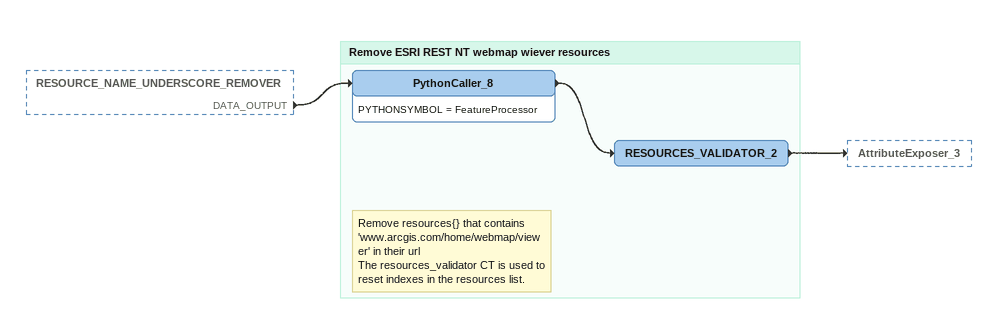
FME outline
RESOURCE_NAME_UNDERSCORE_REMOVER [outside]
    DATA_OUTPUT -> PythonCaller_8

Bookmark: Remove ESRI REST NT webmap wiever resources
Note: Remove resources{} that contains 'www.arcgis.com/home/webmap/viewer' in their url / The resources_validator CT is used to reset indexes in the resources list.
PythonCaller_8
    PYTHONSYMBOL = FeatureProcessor
    -> RESOURCES_VALIDATOR_2
RESOURCES_VALIDATOR_2
    -> AttributeExposer_3
